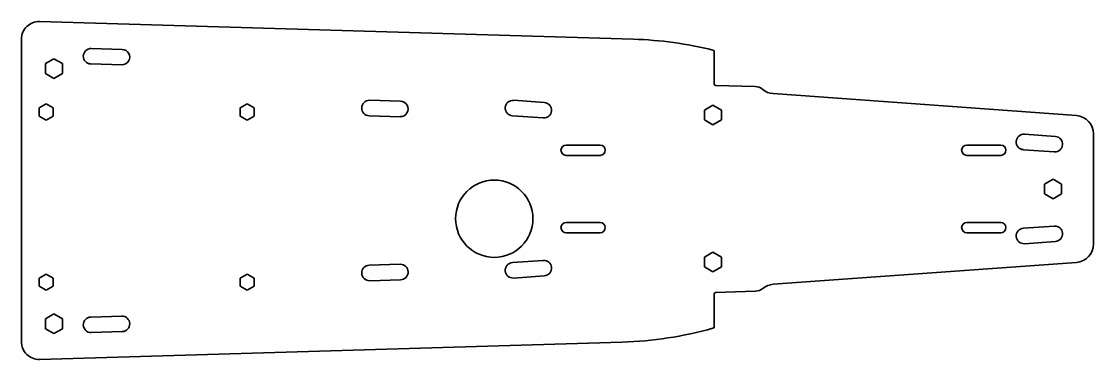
# Model space of a CAD drawing. Header units: millimetres. Extents: x 0 to 693, y 0 to 218.
import ezdxf

# ---------------------------------------------------------------- set-up
doc = ezdxf.new("R2010")
doc.units = ezdxf.units.MM
doc.layers.add('SIMUMAK Visible (ISO)', color=7, linetype='Continuous', lineweight=35)

# ---------------------------------------------------------------- blocks, each defined once
blk = doc.blocks.new('SIL-027-PCFM-01_Sheet_SIL-027-PCFM-01')
at = {"layer": 'SIMUMAK Visible (ISO)'}
for p, q in [((-334.9, 109.17), (49.11, 97.77)), ((-346.56, -97.77), (-346.56, 97.85)), ((-301.42, 91.78), (-281.43, 91.22)), ((-331.06, 82), (-325.56, 85.18)), ((-325.56, 85.18), (-320.06, 82)), ((101.22, 89.79), (101.22, 68.97)), ((-331.06, 75.65), (-331.06, 82)), ((-320.06, 82), (-320.06, 75.65)), ((-281.71, 81.22), (-301.7, 81.78)), ((-325.56, 72.48), (-331.06, 75.65)), ((-320.06, 75.65), (-325.56, 72.48)), ((102.19, 67.97), (127.76, 67.21)), ((139.4, 62.61), (335.52, 48.45)), ((-335.06, 53.33), (-330.56, 55.93)), ((-330.56, 55.93), (-326.06, 53.33)), ((-205.06, 53.33), (-200.56, 55.93)), ((-200.56, 55.93), (-196.06, 53.33)), ((-121.42, 58.28), (-101.43, 57.72)), ((-28.41, 58.28), (-8.46, 56.84)), ((-335.06, 48.13), (-335.06, 53.33)), ((-326.06, 53.33), (-326.06, 48.13)), ((-205.06, 48.13), (-205.06, 53.33)), ((-196.06, 53.33), (-196.06, 48.13)), ((94.94, 52), (100.44, 55.18)), ((94.94, 45.65), (94.94, 52)), ((100.44, 55.18), (105.94, 52)), ((105.94, 52), (105.94, 45.65)), ((-330.56, 45.53), (-335.06, 48.13)), ((-326.06, 48.13), (-330.56, 45.53)), ((-200.56, 45.53), (-205.06, 48.13)), ((-196.06, 48.13), (-200.56, 45.53)), ((-101.71, 47.72), (-121.7, 48.28)), ((-9.18, 46.86), (-29.13, 48.3)), ((100.44, 42.48), (94.94, 45.65)), ((105.94, 45.65), (100.44, 42.48)), ((301.95, 36.37), (321.9, 34.93)), ((346.56, 36.58), (346.56, -34.58)), ((5.56, 29.3), (27.56, 29.3)), ((264.56, 29.3), (286.56, 29.3)), ((27.56, 22.7), (5.56, 22.7)), ((286.56, 22.7), (264.56, 22.7)), ((321.18, 24.95), (301.23, 26.39)), ((314.94, 4.17), (320.44, 7.35)), ((320.44, 7.35), (325.94, 4.17)), ((314.94, -2.18), (314.94, 4.17)), ((325.94, 4.17), (325.94, -2.18)), ((320.44, -5.35), (314.94, -2.18)), ((325.94, -2.18), (320.44, -5.35)), ((5.56, -20.7), (27.56, -20.7)), ((264.56, -20.7), (286.56, -20.7)), ((27.56, -27.3), (5.56, -27.3)), ((286.56, -27.3), (264.56, -27.3)), ((301.23, -24.39), (321.18, -22.95)), ((321.9, -32.93), (301.95, -34.37)), ((94.94, -43), (100.44, -39.82)), ((100.44, -39.82), (105.94, -43)), ((-121.71, -48.3), (-101.72, -47.71)), ((-29.13, -46.58), (-9.18, -45.14)), ((94.94, -49.35), (94.94, -43)), ((105.94, -43), (105.94, -49.35)), ((335.52, -46.45), (139.4, -60.61)), ((-335.06, -56.67), (-330.56, -54.07)), ((-330.56, -54.07), (-326.06, -56.67)), ((-205.06, -56.67), (-200.56, -54.07)), ((-200.56, -54.07), (-196.06, -56.67)), ((-8.46, -55.12), (-28.41, -56.56)), ((100.44, -52.52), (94.94, -49.35)), ((105.94, -49.35), (100.44, -52.52)), ((-335.06, -61.87), (-335.06, -56.67)), ((-330.56, -64.47), (-335.06, -61.87)), ((-326.06, -61.87), (-330.56, -64.47)), ((-326.06, -56.67), (-326.06, -61.87)), ((-205.06, -61.87), (-205.06, -56.67)), ((-200.56, -64.47), (-205.06, -61.87)), ((-196.06, -61.87), (-200.56, -64.47)), ((-196.06, -56.67), (-196.06, -61.87)), ((-101.42, -57.7), (-121.41, -58.3)), ((101.22, -66.96), (101.22, -88.09)), ((127.97, -65.06), (102.19, -65.97)), ((-331.06, -83), (-325.56, -79.82)), ((-331.06, -89.35), (-331.06, -83)), ((-325.56, -79.82), (-320.06, -83)), ((-320.06, -83), (-320.06, -89.35)), ((-301.71, -81.8), (-281.72, -81.21)), ((-325.56, -92.52), (-331.06, -89.35)), ((-320.06, -89.35), (-325.56, -92.52)), ((-281.42, -91.2), (-301.41, -91.8)), ((41.84, -97.99), (-334.82, -109.17))]:
    blk.add_line(p, q, dxfattribs=at)
blk.add_circle((-40.86, -18.22), 25, dxfattribs=at)
at = {"layer": 'SIMUMAK Visible (ISO)', "extrusion": (0, 0, -1)}
for centre, radius, start, end in [((335.24, 97.85), 11.33, 0, 91.70096), ((-41.84, -147.12), 245, 91.70096, 103.84425), ((301.56, 86.78), 5, 271.6, 91.6), ((281.57, 86.22), 5, 91.6, 271.6), ((-100.22, 89.79), 1, 103.84425, 180), ((-127.52, 59.19), 8.02, 91.70096, 130.01568), ((121.56, 53.28), 5, 271.6, 91.6), ((101.57, 52.72), 5, 91.6, 271.6), ((28.77, 53.29), 5, 274.12933, 94.12933), ((8.82, 51.85), 5, 94.12933, 274.12933), ((-334.66, 36.58), 11.9, 94.12933, 180), ((-301.59, 31.38), 5, 274.13, 94.13), ((-321.54, 29.94), 5, 94.13, 274.13), ((-5.56, 26), 3.3, 270, 90), ((-27.56, 26), 3.3, 90, 270), ((-264.56, 26), 3.3, 270, 90), ((-286.56, 26), 3.3, 90, 270), ((-5.56, -24), 3.3, 270, 90), ((-27.56, -24), 3.3, 90, 270), ((-264.56, -24), 3.3, 270, 90), ((-286.56, -24), 3.3, 90, 270), ((-301.59, -29.38), 5, 265.87, 85.87), ((-321.54, -27.94), 5, 85.87, 265.87), ((-334.66, -34.58), 11.9, 180, 265.87067), ((121.56, -53.3), 5, 268.3, 88.3), ((101.57, -52.7), 5, 88.3, 268.3), ((28.77, -51.57), 5, 265.87067, 85.87067), ((8.82, -50.13), 5, 85.87067, 265.87067), ((-127.69, -57.05), 8.02, 230.64061, 268), ((301.56, -86.8), 5, 268.3, 88.3), ((281.57, -86.2), 5, 88.3, 268.3), ((-34.56, 146.91), 245, 254.38998, 268.29904), ((-100.22, -88.09), 1, 180, 254.38998), ((335.16, -97.77), 11.41, 268.29904, 0)]:
    blk.add_arc(centre, radius, start, end, dxfattribs=at)
at = {"layer": 'SIMUMAK Visible (ISO)'}
for centre, radius, start, end in [((102.22, 68.97), 1, 180, 268.29904), ((140.25, 74.36), 11.78, 229.98432, 265.87067), ((140.25, -72.36), 11.78, 94.12933, 129.35939), ((102.22, -66.96), 1, 92, 180)]:
    blk.add_arc(centre, radius, start, end, dxfattribs=at)

msp = doc.modelspace()

# ---------------------------------------------------------------- block references
msp.add_blockref('SIL-027-PCFM-01_Sheet_SIL-027-PCFM-01', (346.56, 109.17))

doc.saveas('drawing.dxf')
